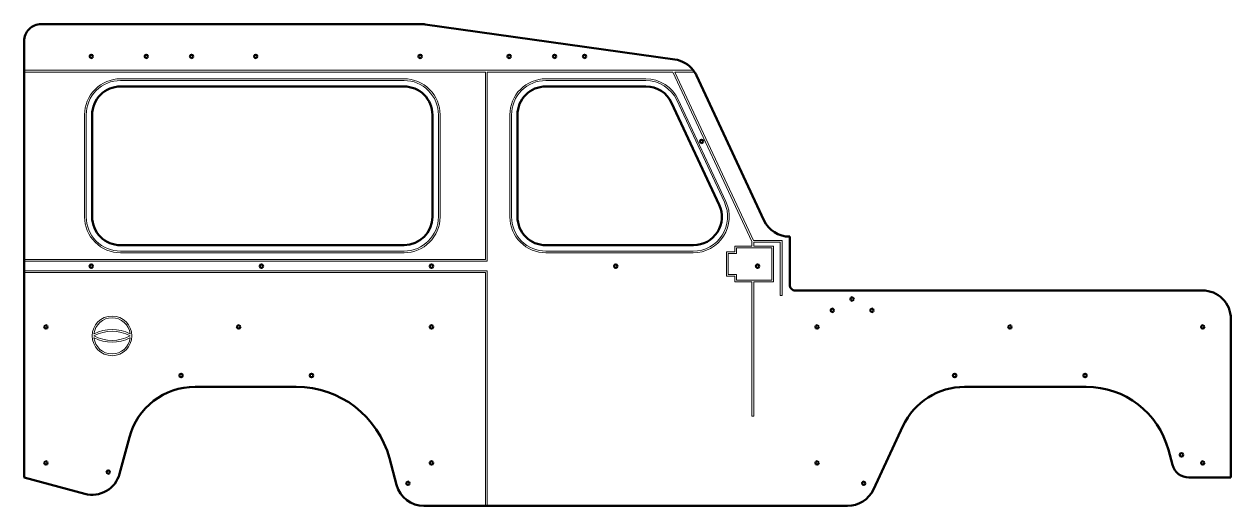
# Model space of a CAD drawing. Header units: millimetres. Extents: x -4457 to 5436, y 521 to 6420.
# Drawn here: x -2175 to -47, y 5539 to 6389 of the extents above; entities that cross this region are included whole.
import ezdxf

# ---------------------------------------------------------------- set-up
doc = ezdxf.new("R2010")
doc.units = ezdxf.units.MM
doc.header["$MEASUREMENT"] = 0
doc.layers.add('layer 1', color=7, linetype='Continuous')
doc.layers.add('layer 2', color=7, linetype='Continuous')

msp = doc.modelspace()

# ---------------------------------------------------------------- linework, layer by layer
at = {"layer": 'layer 1', "lineweight": 50}
for points, knots in [([(-2144.77, 6389.0334), (-2152.7265, 6389.0334), (-2160.3572, 6385.8727), (-2165.9833, 6380.2466), (-2165.9833, 6380.2466), (-2171.6093, 6374.6205), (-2174.77, 6366.9899), (-2174.77, 6359.0334)], [0, 0, 0, 0, 0.333333333, 0.333333333, 0.333333333, 0.333333333, 1, 1, 1, 1]), ([(-2053.4113, 6332.0334), (-2053.4113, 6333.6903), (-2054.7544, 6335.0334), (-2056.4113, 6335.0334), (-2056.4113, 6335.0334), (-2058.0682, 6335.0334), (-2059.4113, 6333.6903), (-2059.4113, 6332.0334), (-2059.4113, 6332.0334), (-2059.4113, 6330.3766), (-2058.0682, 6329.0334), (-2056.4113, 6329.0334), (-2056.4113, 6329.0334), (-2054.7545, 6329.0334), (-2053.4113, 6330.3766), (-2053.4113, 6332.0334)], [0, 0, 0, 0, 0.2, 0.2, 0.2, 0.2, 0.4, 0.4, 0.4, 0.4, 0.6, 0.6, 0.6, 0.6, 1, 1, 1, 1]), ([(-1956.4113, 6332.0334), (-1956.4113, 6333.6903), (-1957.7544, 6335.0334), (-1959.4113, 6335.0334), (-1959.4113, 6335.0334), (-1961.0682, 6335.0334), (-1962.4113, 6333.6903), (-1962.4113, 6332.0334), (-1962.4113, 6332.0334), (-1962.4113, 6330.3766), (-1961.0682, 6329.0334), (-1959.4113, 6329.0334), (-1959.4113, 6329.0334), (-1957.7545, 6329.0334), (-1956.4113, 6330.3766), (-1956.4113, 6332.0334)], [0, 0, 0, 0, 0.2, 0.2, 0.2, 0.2, 0.4, 0.4, 0.4, 0.4, 0.6, 0.6, 0.6, 0.6, 1, 1, 1, 1]), ([(-1876.4113, 6332.0334), (-1876.4113, 6333.6903), (-1877.7544, 6335.0334), (-1879.4113, 6335.0334), (-1879.4113, 6335.0334), (-1881.0682, 6335.0334), (-1882.4113, 6333.6903), (-1882.4113, 6332.0334), (-1882.4113, 6332.0334), (-1882.4113, 6330.3766), (-1881.0682, 6329.0334), (-1879.4113, 6329.0334), (-1879.4113, 6329.0334), (-1877.7545, 6329.0334), (-1876.4113, 6330.3766), (-1876.4113, 6332.0334)], [0, 0, 0, 0, 0.2, 0.2, 0.2, 0.2, 0.4, 0.4, 0.4, 0.4, 0.6, 0.6, 0.6, 0.6, 1, 1, 1, 1]), ([(-1763.4113, 6332.0334), (-1763.4113, 6333.6903), (-1764.7544, 6335.0334), (-1766.4113, 6335.0334), (-1766.4113, 6335.0334), (-1768.0682, 6335.0334), (-1769.4113, 6333.6903), (-1769.4113, 6332.0334), (-1769.4113, 6332.0334), (-1769.4113, 6330.3766), (-1768.0682, 6329.0334), (-1766.4113, 6329.0334), (-1766.4113, 6329.0334), (-1764.7545, 6329.0334), (-1763.4113, 6330.3766), (-1763.4113, 6332.0334)], [0, 0, 0, 0, 0.2, 0.2, 0.2, 0.2, 0.4, 0.4, 0.4, 0.4, 0.6, 0.6, 0.6, 0.6, 1, 1, 1, 1]), ([(-1473.4113, 6332.0334), (-1473.4113, 6333.6903), (-1474.7544, 6335.0334), (-1476.4113, 6335.0334), (-1476.4113, 6335.0334), (-1478.0682, 6335.0334), (-1479.4113, 6333.6903), (-1479.4113, 6332.0334), (-1479.4113, 6332.0334), (-1479.4113, 6330.3766), (-1478.0682, 6329.0334), (-1476.4113, 6329.0334), (-1476.4113, 6329.0334), (-1474.7545, 6329.0334), (-1473.4113, 6330.3766), (-1473.4113, 6332.0334)], [0, 0, 0, 0, 0.2, 0.2, 0.2, 0.2, 0.4, 0.4, 0.4, 0.4, 0.6, 0.6, 0.6, 0.6, 1, 1, 1, 1]), ([(-1316.4113, 6332.0334), (-1316.4113, 6333.6903), (-1317.7544, 6335.0334), (-1319.4113, 6335.0334), (-1319.4113, 6335.0334), (-1321.0682, 6335.0334), (-1322.4113, 6333.6903), (-1322.4113, 6332.0334), (-1322.4113, 6332.0334), (-1322.4113, 6330.3766), (-1321.0682, 6329.0334), (-1319.4113, 6329.0334), (-1319.4113, 6329.0334), (-1317.7545, 6329.0334), (-1316.4113, 6330.3766), (-1316.4113, 6332.0334)], [0, 0, 0, 0, 0.2, 0.2, 0.2, 0.2, 0.4, 0.4, 0.4, 0.4, 0.6, 0.6, 0.6, 0.6, 1, 1, 1, 1]), ([(-1236.4113, 6332.0334), (-1236.4113, 6333.6903), (-1237.7544, 6335.0334), (-1239.4113, 6335.0334), (-1239.4113, 6335.0334), (-1241.0682, 6335.0334), (-1242.4113, 6333.6903), (-1242.4113, 6332.0334), (-1242.4113, 6332.0334), (-1242.4113, 6330.3766), (-1241.0682, 6329.0334), (-1239.4113, 6329.0334), (-1239.4113, 6329.0334), (-1237.7545, 6329.0334), (-1236.4113, 6330.3766), (-1236.4113, 6332.0334)], [0, 0, 0, 0, 0.2, 0.2, 0.2, 0.2, 0.4, 0.4, 0.4, 0.4, 0.6, 0.6, 0.6, 0.6, 1, 1, 1, 1]), ([(-1183.4113, 6332.0334), (-1183.4113, 6333.6903), (-1184.7544, 6335.0334), (-1186.4113, 6335.0334), (-1186.4113, 6335.0334), (-1188.0682, 6335.0334), (-1189.4113, 6333.6903), (-1189.4113, 6332.0334), (-1189.4113, 6332.0334), (-1189.4113, 6330.3766), (-1188.0682, 6329.0334), (-1186.4113, 6329.0334), (-1186.4113, 6329.0334), (-1184.7545, 6329.0334), (-1183.4113, 6330.3766), (-1183.4113, 6332.0334)], [0, 0, 0, 0, 0.2, 0.2, 0.2, 0.2, 0.4, 0.4, 0.4, 0.4, 0.6, 0.6, 0.6, 0.6, 1, 1, 1, 1]), ([(-2004.77, 6279.0334), (-2018.0309, 6279.0334), (-2030.7486, 6273.7656), (-2040.1254, 6264.3888), (-2040.1254, 6264.3888), (-2049.5022, 6255.0119), (-2054.77, 6242.2942), (-2054.77, 6229.0334)], [0, 0, 0, 0, 0.333333333, 0.333333333, 0.333333333, 0.333333333, 1, 1, 1, 1]), ([(-1454.77, 6229.0334), (-1454.77, 6242.2942), (-1460.0379, 6255.0119), (-1469.4147, 6264.3888), (-1469.4147, 6264.3888), (-1478.7915, 6273.7656), (-1491.5092, 6279.0334), (-1504.77, 6279.0334)], [0, 0, 0, 0, 0.333333333, 0.333333333, 0.333333333, 0.333333333, 1, 1, 1, 1]), ([(-1254.77, 6279.0334), (-1268.0309, 6279.0334), (-1280.7486, 6273.7656), (-1290.1254, 6264.3888), (-1290.1254, 6264.3888), (-1299.5022, 6255.0119), (-1304.77, 6242.2942), (-1304.77, 6229.0334)], [0, 0, 0, 0, 0.333333333, 0.333333333, 0.333333333, 0.333333333, 1, 1, 1, 1]), ([(-977.1155, 6182.0334), (-977.1155, 6183.6903), (-978.4587, 6185.0334), (-980.1155, 6185.0334), (-980.1155, 6185.0334), (-981.7724, 6185.0334), (-983.1155, 6183.6903), (-983.1155, 6182.0334), (-983.1155, 6182.0334), (-983.1155, 6180.3766), (-981.7724, 6179.0334), (-980.1155, 6179.0334), (-980.1155, 6179.0334), (-978.4587, 6179.0334), (-977.1155, 6180.3766), (-977.1155, 6182.0334)], [0, 0, 0, 0, 0.2, 0.2, 0.2, 0.2, 0.4, 0.4, 0.4, 0.4, 0.6, 0.6, 0.6, 0.6, 1, 1, 1, 1]), ([(-994.3159, 5999.0334), (-977.2299, 5999.0334), (-961.3268, 6007.7581), (-952.1464, 6022.1683), (-952.1464, 6022.1683), (-942.966, 6036.5785), (-941.7796, 6054.6788), (-949.0004, 6070.1641)], [0, 0, 0, 0, 0.333333333, 0.333333333, 0.333333333, 0.333333333, 1, 1, 1, 1]), ([(-2054.77, 6049.0334), (-2054.77, 6035.7726), (-2049.5022, 6023.0549), (-2040.1254, 6013.6781), (-2040.1254, 6013.6781), (-2030.7486, 6004.3013), (-2018.0309, 5999.0334), (-2004.77, 5999.0334)], [0, 0, 0, 0, 0.333333333, 0.333333333, 0.333333333, 0.333333333, 1, 1, 1, 1]), ([(-1304.77, 6049.0334), (-1304.77, 6035.7726), (-1299.5022, 6023.0549), (-1290.1254, 6013.6781), (-1290.1254, 6013.6781), (-1280.7486, 6004.3013), (-1268.0309, 5999.0334), (-1254.77, 5999.0334)], [0, 0, 0, 0, 0.333333333, 0.333333333, 0.333333333, 0.333333333, 1, 1, 1, 1]), ([(-2053.4113, 5962.0334), (-2053.4113, 5963.6903), (-2054.7544, 5965.0334), (-2056.4113, 5965.0334), (-2056.4113, 5965.0334), (-2058.0682, 5965.0334), (-2059.4113, 5963.6903), (-2059.4113, 5962.0334), (-2059.4113, 5962.0334), (-2059.4113, 5960.3766), (-2058.0682, 5959.0334), (-2056.4113, 5959.0334), (-2056.4113, 5959.0334), (-2054.7545, 5959.0334), (-2053.4113, 5960.3766), (-2053.4113, 5962.0334)], [0, 0, 0, 0, 0.2, 0.2, 0.2, 0.2, 0.4, 0.4, 0.4, 0.4, 0.6, 0.6, 0.6, 0.6, 1, 1, 1, 1]), ([(-1753.4113, 5962.0334), (-1753.4113, 5963.6903), (-1754.7544, 5965.0334), (-1756.4113, 5965.0334), (-1756.4113, 5965.0334), (-1758.0682, 5965.0334), (-1759.4113, 5963.6903), (-1759.4113, 5962.0334), (-1759.4113, 5962.0334), (-1759.4113, 5960.3766), (-1758.0682, 5959.0334), (-1756.4113, 5959.0334), (-1756.4113, 5959.0334), (-1754.7545, 5959.0334), (-1753.4113, 5960.3766), (-1753.4113, 5962.0334)], [0, 0, 0, 0, 0.2, 0.2, 0.2, 0.2, 0.4, 0.4, 0.4, 0.4, 0.6, 0.6, 0.6, 0.6, 1, 1, 1, 1]), ([(-1453.4113, 5962.0334), (-1453.4113, 5963.6903), (-1454.7544, 5965.0334), (-1456.4113, 5965.0334), (-1456.4113, 5965.0334), (-1458.0682, 5965.0334), (-1459.4113, 5963.6903), (-1459.4113, 5962.0334), (-1459.4113, 5962.0334), (-1459.4113, 5960.3766), (-1458.0682, 5959.0334), (-1456.4113, 5959.0334), (-1456.4113, 5959.0334), (-1454.7545, 5959.0334), (-1453.4113, 5960.3766), (-1453.4113, 5962.0334)], [0, 0, 0, 0, 0.2, 0.2, 0.2, 0.2, 0.4, 0.4, 0.4, 0.4, 0.6, 0.6, 0.6, 0.6, 1, 1, 1, 1]), ([(-1128.4113, 5962.0334), (-1128.4113, 5963.6903), (-1129.7544, 5965.0334), (-1131.4113, 5965.0334), (-1131.4113, 5965.0334), (-1133.0682, 5965.0334), (-1134.4113, 5963.6903), (-1134.4113, 5962.0334), (-1134.4113, 5962.0334), (-1134.4113, 5960.3766), (-1133.0682, 5959.0334), (-1131.4113, 5959.0334), (-1131.4113, 5959.0334), (-1129.7545, 5959.0334), (-1128.4113, 5960.3766), (-1128.4113, 5962.0334)], [0, 0, 0, 0, 0.2, 0.2, 0.2, 0.2, 0.4, 0.4, 0.4, 0.4, 0.6, 0.6, 0.6, 0.6, 1, 1, 1, 1]), ([(-878.4113, 5962.0334), (-878.4113, 5963.6903), (-879.7544, 5965.0334), (-881.4113, 5965.0334), (-881.4113, 5965.0334), (-883.0682, 5965.0334), (-884.4113, 5963.6903), (-884.4113, 5962.0334), (-884.4113, 5962.0334), (-884.4113, 5960.3766), (-883.0682, 5959.0334), (-881.4113, 5959.0334), (-881.4113, 5959.0334), (-879.7545, 5959.0334), (-878.4113, 5960.3766), (-878.4113, 5962.0334)], [0, 0, 0, 0, 0.2, 0.2, 0.2, 0.2, 0.4, 0.4, 0.4, 0.4, 0.6, 0.6, 0.6, 0.6, 1, 1, 1, 1]), ([(-824.77, 5929.0334), (-824.77, 5926.3813), (-823.7165, 5923.8377), (-821.8411, 5921.9624), (-821.8411, 5921.9624), (-819.9658, 5920.087), (-817.4222, 5919.0334), (-814.77, 5919.0334)], [0, 0, 0, 0, 0.333333333, 0.333333333, 0.333333333, 0.333333333, 1, 1, 1, 1]), ([(-46.77, 5869.0334), (-46.77, 5882.2942), (-52.0379, 5895.0119), (-61.4147, 5904.3888), (-61.4147, 5904.3888), (-70.7915, 5913.7656), (-83.5092, 5919.0334), (-96.77, 5919.0334)], [0, 0, 0, 0, 0.333333333, 0.333333333, 0.333333333, 0.333333333, 1, 1, 1, 1]), ([(-711.77, 5904.0334), (-711.77, 5905.6903), (-713.1132, 5907.0334), (-714.77, 5907.0334), (-714.77, 5907.0334), (-716.4269, 5907.0334), (-717.77, 5905.6903), (-717.77, 5904.0334), (-717.77, 5904.0334), (-717.7701, 5902.3766), (-716.4269, 5901.0334), (-714.7701, 5901.0334), (-714.7701, 5901.0334), (-713.1132, 5901.0334), (-711.7701, 5902.3766), (-711.77, 5904.0334)], [0, 0, 0, 0, 0.2, 0.2, 0.2, 0.2, 0.4, 0.4, 0.4, 0.4, 0.6, 0.6, 0.6, 0.6, 1, 1, 1, 1]), ([(-746.77, 5884.0334), (-746.77, 5885.6903), (-748.1132, 5887.0334), (-749.77, 5887.0334), (-749.77, 5887.0334), (-751.4269, 5887.0334), (-752.77, 5885.6903), (-752.77, 5884.0334), (-752.77, 5884.0334), (-752.7701, 5882.3766), (-751.4269, 5881.0334), (-749.7701, 5881.0334), (-749.7701, 5881.0334), (-748.1132, 5881.0334), (-746.7701, 5882.3766), (-746.77, 5884.0334)], [0, 0, 0, 0, 0.2, 0.2, 0.2, 0.2, 0.4, 0.4, 0.4, 0.4, 0.6, 0.6, 0.6, 0.6, 1, 1, 1, 1]), ([(-676.77, 5884.0334), (-676.77, 5885.6903), (-678.1132, 5887.0334), (-679.77, 5887.0334), (-679.77, 5887.0334), (-681.4269, 5887.0334), (-682.77, 5885.6903), (-682.77, 5884.0334), (-682.77, 5884.0334), (-682.7701, 5882.3766), (-681.4269, 5881.0334), (-679.7701, 5881.0334), (-679.7701, 5881.0334), (-678.1132, 5881.0334), (-676.7701, 5882.3766), (-676.77, 5884.0334)], [0, 0, 0, 0, 0.2, 0.2, 0.2, 0.2, 0.4, 0.4, 0.4, 0.4, 0.6, 0.6, 0.6, 0.6, 1, 1, 1, 1]), ([(-2133.4113, 5854.7957), (-2133.4113, 5856.4526), (-2134.7544, 5857.7957), (-2136.4113, 5857.7957), (-2136.4113, 5857.7957), (-2138.0682, 5857.7957), (-2139.4113, 5856.4526), (-2139.4113, 5854.7957), (-2139.4113, 5854.7957), (-2139.4113, 5853.1389), (-2138.0682, 5851.7957), (-2136.4113, 5851.7957), (-2136.4113, 5851.7957), (-2134.7545, 5851.7957), (-2133.4113, 5853.1388), (-2133.4113, 5854.7957)], [0, 0, 0, 0, 0.2, 0.2, 0.2, 0.2, 0.4, 0.4, 0.4, 0.4, 0.6, 0.6, 0.6, 0.6, 1, 1, 1, 1]), ([(-1793.4113, 5854.7957), (-1793.4113, 5856.4526), (-1794.7544, 5857.7957), (-1796.4113, 5857.7957), (-1796.4113, 5857.7957), (-1798.0682, 5857.7957), (-1799.4113, 5856.4526), (-1799.4113, 5854.7957), (-1799.4113, 5854.7957), (-1799.4113, 5853.1389), (-1798.0682, 5851.7957), (-1796.4113, 5851.7957), (-1796.4113, 5851.7957), (-1794.7545, 5851.7957), (-1793.4113, 5853.1388), (-1793.4113, 5854.7957)], [0, 0, 0, 0, 0.2, 0.2, 0.2, 0.2, 0.4, 0.4, 0.4, 0.4, 0.6, 0.6, 0.6, 0.6, 1, 1, 1, 1]), ([(-1453.4113, 5854.7957), (-1453.4113, 5856.4526), (-1454.7544, 5857.7957), (-1456.4113, 5857.7957), (-1456.4113, 5857.7957), (-1458.0682, 5857.7957), (-1459.4113, 5856.4526), (-1459.4113, 5854.7957), (-1459.4113, 5854.7957), (-1459.4113, 5853.1389), (-1458.0682, 5851.7957), (-1456.4113, 5851.7957), (-1456.4113, 5851.7957), (-1454.7545, 5851.7957), (-1453.4113, 5853.1388), (-1453.4113, 5854.7957)], [0, 0, 0, 0, 0.2, 0.2, 0.2, 0.2, 0.4, 0.4, 0.4, 0.4, 0.6, 0.6, 0.6, 0.6, 1, 1, 1, 1]), ([(-773.4113, 5854.7957), (-773.4113, 5856.4526), (-774.7544, 5857.7957), (-776.4113, 5857.7957), (-776.4113, 5857.7957), (-778.0682, 5857.7957), (-779.4113, 5856.4526), (-779.4113, 5854.7957), (-779.4113, 5854.7957), (-779.4113, 5853.1389), (-778.0682, 5851.7957), (-776.4113, 5851.7957), (-776.4113, 5851.7957), (-774.7545, 5851.7957), (-773.4113, 5853.1388), (-773.4113, 5854.7957)], [0, 0, 0, 0, 0.2, 0.2, 0.2, 0.2, 0.4, 0.4, 0.4, 0.4, 0.6, 0.6, 0.6, 0.6, 1, 1, 1, 1]), ([(-433.4113, 5854.7957), (-433.4113, 5856.4526), (-434.7544, 5857.7957), (-436.4113, 5857.7957), (-436.4113, 5857.7957), (-438.0682, 5857.7957), (-439.4113, 5856.4526), (-439.4113, 5854.7957), (-439.4113, 5854.7957), (-439.4113, 5853.1389), (-438.0682, 5851.7957), (-436.4113, 5851.7957), (-436.4113, 5851.7957), (-434.7545, 5851.7957), (-433.4113, 5853.1388), (-433.4113, 5854.7957)], [0, 0, 0, 0, 0.2, 0.2, 0.2, 0.2, 0.4, 0.4, 0.4, 0.4, 0.6, 0.6, 0.6, 0.6, 1, 1, 1, 1]), ([(-93.4113, 5854.7957), (-93.4113, 5856.4526), (-94.7544, 5857.7957), (-96.4113, 5857.7957), (-96.4113, 5857.7957), (-98.0682, 5857.7957), (-99.4113, 5856.4526), (-99.4113, 5854.7957), (-99.4113, 5854.7957), (-99.4113, 5853.1389), (-98.0682, 5851.7957), (-96.4113, 5851.7957), (-96.4113, 5851.7957), (-94.7545, 5851.7957), (-93.4113, 5853.1388), (-93.4113, 5854.7957)], [0, 0, 0, 0, 0.2, 0.2, 0.2, 0.2, 0.4, 0.4, 0.4, 0.4, 0.6, 0.6, 0.6, 0.6, 1, 1, 1, 1]), ([(-1895.0676, 5769.0334), (-1895.0676, 5770.6903), (-1896.4107, 5772.0334), (-1898.0676, 5772.0334), (-1898.0676, 5772.0334), (-1899.7244, 5772.0334), (-1901.0676, 5770.6903), (-1901.0676, 5769.0334), (-1901.0676, 5769.0334), (-1901.0676, 5767.3766), (-1899.7244, 5766.0334), (-1898.0676, 5766.0334), (-1898.0676, 5766.0334), (-1896.4107, 5766.0334), (-1895.0676, 5767.3766), (-1895.0676, 5769.0334)], [0, 0, 0, 0, 0.2, 0.2, 0.2, 0.2, 0.4, 0.4, 0.4, 0.4, 0.6, 0.6, 0.6, 0.6, 1, 1, 1, 1]), ([(-1665.0676, 5769.0334), (-1665.0676, 5770.6903), (-1666.4107, 5772.0334), (-1668.0676, 5772.0334), (-1668.0676, 5772.0334), (-1669.7244, 5772.0334), (-1671.0676, 5770.6903), (-1671.0676, 5769.0334), (-1671.0676, 5769.0334), (-1671.0676, 5767.3766), (-1669.7244, 5766.0334), (-1668.0676, 5766.0334), (-1668.0676, 5766.0334), (-1666.4107, 5766.0334), (-1665.0676, 5767.3766), (-1665.0676, 5769.0334)], [0, 0, 0, 0, 0.2, 0.2, 0.2, 0.2, 0.4, 0.4, 0.4, 0.4, 0.6, 0.6, 0.6, 0.6, 1, 1, 1, 1]), ([(-530.8023, 5769.0334), (-530.8023, 5770.6903), (-532.1454, 5772.0334), (-533.8023, 5772.0334), (-533.8023, 5772.0334), (-535.4591, 5772.0334), (-536.8023, 5770.6903), (-536.8023, 5769.0334), (-536.8023, 5769.0334), (-536.8023, 5767.3766), (-535.4592, 5766.0334), (-533.8023, 5766.0334), (-533.8023, 5766.0334), (-532.1455, 5766.0334), (-530.8023, 5767.3766), (-530.8023, 5769.0334)], [0, 0, 0, 0, 0.2, 0.2, 0.2, 0.2, 0.4, 0.4, 0.4, 0.4, 0.6, 0.6, 0.6, 0.6, 1, 1, 1, 1]), ([(-300.8023, 5769.0334), (-300.8023, 5770.6903), (-302.1454, 5772.0334), (-303.8023, 5772.0334), (-303.8023, 5772.0334), (-305.4591, 5772.0334), (-306.8023, 5770.6903), (-306.8023, 5769.0334), (-306.8023, 5769.0334), (-306.8023, 5767.3766), (-305.4592, 5766.0334), (-303.8023, 5766.0334), (-303.8023, 5766.0334), (-302.1455, 5766.0334), (-300.8023, 5767.3766), (-300.8023, 5769.0334)], [0, 0, 0, 0, 0.2, 0.2, 0.2, 0.2, 0.4, 0.4, 0.4, 0.4, 0.6, 0.6, 0.6, 0.6, 1, 1, 1, 1]), ([(-130.8023, 5629.0334), (-130.8023, 5630.6903), (-132.1454, 5632.0334), (-133.8023, 5632.0334), (-133.8023, 5632.0334), (-135.4591, 5632.0334), (-136.8023, 5630.6903), (-136.8023, 5629.0334), (-136.8023, 5629.0334), (-136.8023, 5627.3766), (-135.4592, 5626.0334), (-133.8023, 5626.0334), (-133.8023, 5626.0334), (-132.1455, 5626.0334), (-130.8023, 5627.3766), (-130.8023, 5629.0334)], [0, 0, 0, 0, 0.2, 0.2, 0.2, 0.2, 0.4, 0.4, 0.4, 0.4, 0.6, 0.6, 0.6, 0.6, 1, 1, 1, 1]), ([(-2133.4113, 5614.7957), (-2133.4113, 5616.4526), (-2134.7544, 5617.7957), (-2136.4113, 5617.7957), (-2136.4113, 5617.7957), (-2138.0682, 5617.7957), (-2139.4113, 5616.4526), (-2139.4113, 5614.7957), (-2139.4113, 5614.7957), (-2139.4113, 5613.1389), (-2138.0682, 5611.7957), (-2136.4113, 5611.7957), (-2136.4113, 5611.7957), (-2134.7545, 5611.7957), (-2133.4113, 5613.1388), (-2133.4113, 5614.7957)], [0, 0, 0, 0, 0.2, 0.2, 0.2, 0.2, 0.4, 0.4, 0.4, 0.4, 0.6, 0.6, 0.6, 0.6, 1, 1, 1, 1]), ([(-2023.3668, 5598.7346), (-2023.3668, 5600.3915), (-2024.7099, 5601.7346), (-2026.3668, 5601.7346), (-2026.3668, 5601.7346), (-2028.0236, 5601.7346), (-2029.3668, 5600.3915), (-2029.3668, 5598.7346), (-2029.3668, 5598.7346), (-2029.3668, 5597.0778), (-2028.0237, 5595.7346), (-2026.3668, 5595.7346), (-2026.3668, 5595.7346), (-2024.7099, 5595.7346), (-2023.3668, 5597.0778), (-2023.3668, 5598.7346)], [0, 0, 0, 0, 0.2, 0.2, 0.2, 0.2, 0.4, 0.4, 0.4, 0.4, 0.6, 0.6, 0.6, 0.6, 1, 1, 1, 1]), ([(-1453.4113, 5614.7957), (-1453.4113, 5616.4526), (-1454.7544, 5617.7957), (-1456.4113, 5617.7957), (-1456.4113, 5617.7957), (-1458.0682, 5617.7957), (-1459.4113, 5616.4526), (-1459.4113, 5614.7957), (-1459.4113, 5614.7957), (-1459.4113, 5613.1389), (-1458.0682, 5611.7957), (-1456.4113, 5611.7957), (-1456.4113, 5611.7957), (-1454.7545, 5611.7957), (-1453.4113, 5613.1388), (-1453.4113, 5614.7957)], [0, 0, 0, 0, 0.2, 0.2, 0.2, 0.2, 0.4, 0.4, 0.4, 0.4, 0.6, 0.6, 0.6, 0.6, 1, 1, 1, 1]), ([(-773.4113, 5614.7957), (-773.4113, 5616.4526), (-774.7544, 5617.7957), (-776.4113, 5617.7957), (-776.4113, 5617.7957), (-778.0682, 5617.7957), (-779.4113, 5616.4526), (-779.4113, 5614.7957), (-779.4113, 5614.7957), (-779.4113, 5613.1389), (-778.0682, 5611.7957), (-776.4113, 5611.7957), (-776.4113, 5611.7957), (-774.7545, 5611.7957), (-773.4113, 5613.1388), (-773.4113, 5614.7957)], [0, 0, 0, 0, 0.2, 0.2, 0.2, 0.2, 0.4, 0.4, 0.4, 0.4, 0.6, 0.6, 0.6, 0.6, 1, 1, 1, 1]), ([(-93.4113, 5614.7957), (-93.4113, 5616.4526), (-94.7544, 5617.7957), (-96.4113, 5617.7957), (-96.4113, 5617.7957), (-98.0682, 5617.7957), (-99.4113, 5616.4526), (-99.4113, 5614.7957), (-99.4113, 5614.7957), (-99.4113, 5613.1389), (-98.0682, 5611.7957), (-96.4113, 5611.7957), (-96.4113, 5611.7957), (-94.7545, 5611.7957), (-93.4113, 5613.1388), (-93.4113, 5614.7957)], [0, 0, 0, 0, 0.2, 0.2, 0.2, 0.2, 0.4, 0.4, 0.4, 0.4, 0.6, 0.6, 0.6, 0.6, 1, 1, 1, 1]), ([(-2067.711, 5560.347), (-2054.902, 5556.9149), (-2041.2543, 5558.7116), (-2029.77, 5565.3421), (-2029.77, 5565.3421), (-2018.2858, 5571.9725), (-2009.9059, 5582.8934), (-2006.4738, 5595.7024)], [0, 0, 0, 0, 0.333333333, 0.333333333, 0.333333333, 0.333333333, 1, 1, 1, 1]), ([(-1495.0676, 5579.0334), (-1495.0676, 5580.6903), (-1496.4107, 5582.0334), (-1498.0676, 5582.0334), (-1498.0676, 5582.0334), (-1499.7244, 5582.0334), (-1501.0676, 5580.6903), (-1501.0676, 5579.0334), (-1501.0676, 5579.0334), (-1501.0676, 5577.3766), (-1499.7244, 5576.0334), (-1498.0676, 5576.0334), (-1498.0676, 5576.0334), (-1496.4107, 5576.0334), (-1495.0676, 5577.3766), (-1495.0676, 5579.0334)], [0, 0, 0, 0, 0.2, 0.2, 0.2, 0.2, 0.4, 0.4, 0.4, 0.4, 0.6, 0.6, 0.6, 0.6, 1, 1, 1, 1]), ([(-691.1099, 5579.0334), (-691.1099, 5580.6903), (-692.4531, 5582.0334), (-694.1099, 5582.0334), (-694.1099, 5582.0334), (-695.7668, 5582.0334), (-697.1099, 5580.6903), (-697.1099, 5579.0334), (-697.1099, 5579.0334), (-697.1099, 5577.3766), (-695.7668, 5576.0334), (-694.1099, 5576.0334), (-694.1099, 5576.0334), (-692.4531, 5576.0334), (-691.1099, 5577.3766), (-691.1099, 5579.0334)], [0, 0, 0, 0, 0.2, 0.2, 0.2, 0.2, 0.4, 0.4, 0.4, 0.4, 0.6, 0.6, 0.6, 0.6, 1, 1, 1, 1])]:
    msp.add_open_spline(points, degree=3, knots=knots, dxfattribs=at)
for points in [[(-1474.77, 6389.0334), (-1474.77, 6389.0334), (-2144.77, 6389.0334), (-2144.77, 6389.0334)], [(-1467.8114, 6388.5468), (-1470.1168, 6388.8708), (-1472.442, 6389.0334), (-1474.77, 6389.0334)], [(-1027.5298, 6326.6693), (-1027.5298, 6326.6693), (-1467.8114, 6388.5468), (-1467.8114, 6388.5468)], [(-2174.77, 6359.0334), (-2174.77, 6359.0334), (-2174.77, 6307.5334), (-2174.77, 6307.5334)], [(-994.7744, 6307.5334), (-1002.7553, 6317.9672), (-1014.5216, 6324.8411), (-1027.5298, 6326.6693)], [(-2174.77, 6304.5334), (-2174.77, 6304.5334), (-2174.77, 6307.5334), (-2174.77, 6307.5334)], [(-2174.77, 6304.5334), (-2174.77, 6304.5334), (-2174.77, 5973.5334), (-2174.77, 5973.5334)], [(-992.6499, 6304.5334), (-993.321, 6305.5591), (-994.0297, 6306.5598), (-994.7744, 6307.5334)], [(-989.1731, 6298.2868), (-990.1815, 6300.4493), (-991.3434, 6302.5368), (-992.6499, 6304.5334)], [(-2004.77, 6279.0334), (-2004.77, 6279.0334), (-1504.77, 6279.0334), (-1504.77, 6279.0334)], [(-1254.77, 6279.0334), (-1254.77, 6279.0334), (-1078.2513, 6279.0334), (-1078.2513, 6279.0334)], [(-1032.9359, 6250.1643), (-1041.148, 6267.7753), (-1058.8197, 6279.0334), (-1078.2513, 6279.0334)], [(-870.0854, 6042.9025), (-870.0854, 6042.9025), (-989.1731, 6298.2868), (-989.1731, 6298.2868)], [(-1032.9359, 6250.1643), (-1032.9359, 6250.1643), (-949.0005, 6070.1643), (-949.0005, 6070.1643)], [(-2054.77, 6049.0334), (-2054.77, 6049.0334), (-2054.77, 6229.0334), (-2054.77, 6229.0334)], [(-1454.77, 6229.0334), (-1454.77, 6229.0334), (-1454.77, 6049.0334), (-1454.77, 6049.0334)], [(-1304.77, 6049.0334), (-1304.77, 6049.0334), (-1304.77, 6229.0334), (-1304.77, 6229.0334)], [(-1504.77, 5999.0334), (-1477.1559, 5999.0334), (-1454.7702, 6021.419), (-1454.77, 6049.0332)], [(-870.0854, 6042.9025), (-861.8733, 6025.2915), (-844.2016, 6014.0334), (-824.77, 6014.0334)], [(-824.77, 5929.0334), (-824.77, 5929.0334), (-824.77, 6014.0334), (-824.77, 6014.0334)], [(-1504.77, 5999.0334), (-1504.77, 5999.0334), (-2004.77, 5999.0334), (-2004.77, 5999.0334)], [(-994.3159, 5999.0334), (-994.3159, 5999.0334), (-1254.77, 5999.0334), (-1254.77, 5999.0334)], [(-2174.77, 5970.5334), (-2174.77, 5970.5334), (-2174.77, 5973.5334), (-2174.77, 5973.5334)], [(-2174.77, 5970.5334), (-2174.77, 5970.5334), (-2174.77, 5953.5334), (-2174.77, 5953.5334)], [(-2174.77, 5950.5334), (-2174.77, 5950.5334), (-2174.77, 5953.5334), (-2174.77, 5953.5334)], [(-2174.77, 5950.5334), (-2174.77, 5950.5334), (-2174.77, 5589.0334), (-2174.77, 5589.0334)], [(-96.77, 5919.0334), (-96.77, 5919.0334), (-814.77, 5919.0334), (-814.77, 5919.0334)], [(-46.77, 5589.0334), (-46.77, 5589.0334), (-46.77, 5869.0334), (-46.77, 5869.0334)], [(-1873.3096, 5749.0334), (-1927.6223, 5749.0334), (-1975.1635, 5712.5537), (-1989.2207, 5660.0917)], [(-1873.3096, 5749.0334), (-1873.3096, 5749.0334), (-1694.77, 5749.0334), (-1694.77, 5749.0334)], [(-1530.5627, 5623.0327), (-1550.477, 5697.3539), (-1617.8271, 5749.0334), (-1694.77, 5749.0334)], [(-516.3216, 5749.0334), (-562.9574, 5749.0334), (-605.3694, 5722.014), (-625.0786, 5679.7476)], [(-516.3216, 5749.0334), (-516.3216, 5749.0334), (-301.7608, 5749.0334), (-301.7608, 5749.0334)], [(-156.8719, 5637.8563), (-174.4433, 5703.4338), (-233.8699, 5749.0334), (-301.7608, 5749.0334)], [(-677.2328, 5567.9025), (-677.2328, 5567.9025), (-625.0786, 5679.7476), (-625.0786, 5679.7476)], [(-2006.4738, 5595.7024), (-2006.4738, 5595.7024), (-1989.2207, 5660.0917), (-1989.2207, 5660.0917)], [(-1530.5627, 5623.0327), (-1530.5627, 5623.0327), (-1517.9851, 5576.0925), (-1517.9851, 5576.0925)], [(-156.8719, 5637.8563), (-156.8719, 5637.8563), (-149.7478, 5611.2689), (-149.7478, 5611.2689)], [(-149.7478, 5611.2689), (-146.2335, 5598.1533), (-134.3482, 5589.0334), (-120.77, 5589.0334)], [(-2174.77, 5589.0334), (-2174.77, 5589.0334), (-2067.711, 5560.347), (-2067.711, 5560.347)], [(-1517.9851, 5576.0925), (-1512.1279, 5554.2333), (-1492.3191, 5539.0334), (-1469.6888, 5539.0334)], [(-120.77, 5589.0334), (-120.77, 5589.0334), (-46.77, 5589.0334), (-46.77, 5589.0334)], [(-722.5482, 5539.0334), (-703.1166, 5539.0334), (-685.4449, 5550.2915), (-677.2328, 5567.9025)], [(-1469.6888, 5539.0334), (-1469.6888, 5539.0334), (-1361.27, 5539.0334), (-1361.27, 5539.0334)], [(-1358.27, 5539.0334), (-1358.27, 5539.0334), (-1361.27, 5539.0334), (-1361.27, 5539.0334)], [(-1358.27, 5539.0334), (-1358.27, 5539.0334), (-722.5482, 5539.0334), (-722.5482, 5539.0334)]]:
    msp.add_open_spline(points, degree=3, dxfattribs=at)
at = {"layer": 'layer 1', "color": 240, "lineweight": 9}
msp.add_open_spline([(-992.6499, 6304.5334), (-992.6499, 6304.5334), (-1027.3078, 6304.5334), (-1027.3078, 6304.5334)], degree=3, dxfattribs=at)
at = {"layer": 'layer 2', "color": 240, "lineweight": 9}
for points in [[(-2174.77, 6307.5334), (-2174.77, 6307.5334), (-994.7744, 6307.5334), (-994.7744, 6307.5334)], [(-1361.27, 6304.5334), (-1361.27, 6304.5334), (-2174.77, 6304.5334), (-2174.77, 6304.5334)], [(-1361.27, 5973.5334), (-1361.27, 5973.5334), (-1361.27, 6304.5334), (-1361.27, 6304.5334)], [(-1030.618, 6304.5334), (-1030.618, 6304.5334), (-1358.27, 6304.5334), (-1358.27, 6304.5334)], [(-1358.27, 6304.5334), (-1358.27, 6304.5334), (-1358.27, 5970.5334), (-1358.27, 5970.5334)], [(-891.27, 6005.7009), (-891.27, 6005.7009), (-1030.618, 6304.5334), (-1030.618, 6304.5334)], [(-1027.3078, 6304.5334), (-1027.3078, 6304.5334), (-888.8144, 6007.5334), (-888.8144, 6007.5334)], [(-2004.77, 6292.5334), (-2004.77, 6292.5334), (-1504.77, 6292.5334), (-1504.77, 6292.5334)], [(-1504.77, 6289.5334), (-1504.77, 6289.5334), (-2004.77, 6289.5334), (-2004.77, 6289.5334)], [(-1254.77, 6292.5334), (-1254.77, 6292.5334), (-1078.7168, 6292.5334), (-1078.7168, 6292.5334)], [(-1078.7168, 6289.5334), (-1078.7168, 6289.5334), (-1254.77, 6289.5334), (-1254.77, 6289.5334)], [(-1021.1662, 6255.8697), (-1031.5956, 6278.2356), (-1054.0387, 6292.5334), (-1078.7168, 6292.5334)], [(-1023.8851, 6254.6018), (-1033.8218, 6275.9111), (-1055.2046, 6289.5334), (-1078.7168, 6289.5334)], [(-939.9498, 6074.6018), (-939.9498, 6074.6018), (-1023.8851, 6254.6018), (-1023.8851, 6254.6018)], [(-1021.1662, 6255.8697), (-1021.1662, 6255.8697), (-937.2308, 6075.8697), (-937.2308, 6075.8697)], [(-2068.27, 6049.0334), (-2068.27, 6049.0334), (-2068.27, 6229.0334), (-2068.27, 6229.0334)], [(-2065.27, 6229.0334), (-2065.27, 6229.0334), (-2065.27, 6049.0334), (-2065.27, 6049.0334)], [(-1444.27, 6049.0334), (-1444.27, 6049.0334), (-1444.27, 6229.0334), (-1444.27, 6229.0334)], [(-1441.27, 6229.0334), (-1441.27, 6229.0334), (-1441.27, 6049.0334), (-1441.27, 6049.0334)], [(-1318.27, 6049.0334), (-1318.27, 6049.0334), (-1318.27, 6229.0334), (-1318.27, 6229.0334)], [(-1315.27, 6229.0334), (-1315.27, 6229.0334), (-1315.27, 6049.0334), (-1315.27, 6049.0334)], [(-1504.77, 5988.5334), (-1471.3569, 5988.5334), (-1444.2702, 6015.62), (-1444.27, 6049.0331)], [(-1504.77, 5985.5334), (-1469.7001, 5985.5334), (-1441.2702, 6013.9631), (-1441.27, 6049.0331)], [(-891.27, 5997.5334), (-891.27, 5997.5334), (-891.27, 6005.7009), (-891.27, 6005.7009)], [(-888.8144, 6007.5334), (-888.8144, 6007.5334), (-838.27, 6007.5334), (-838.27, 6007.5334)], [(-888.27, 6004.5334), (-888.27, 6004.5334), (-888.27, 5997.5334), (-888.27, 5997.5334)], [(-841.27, 6004.5334), (-841.27, 6004.5334), (-888.27, 6004.5334), (-888.27, 6004.5334)], [(-841.27, 5910.3798), (-841.27, 5910.3798), (-841.27, 6004.5334), (-841.27, 6004.5334)], [(-838.27, 6007.5334), (-838.27, 6007.5334), (-838.27, 5910.3798), (-838.27, 5910.3798)], [(-2004.77, 5988.5334), (-2004.77, 5988.5334), (-1504.77, 5988.5334), (-1504.77, 5988.5334)], [(-1504.77, 5985.5334), (-1504.77, 5985.5334), (-2004.77, 5985.5334), (-2004.77, 5985.5334)], [(-1254.77, 5988.5334), (-1254.77, 5988.5334), (-994.7814, 5988.5334), (-994.7814, 5988.5334)], [(-994.7814, 5985.5334), (-994.7814, 5985.5334), (-1254.77, 5985.5334), (-1254.77, 5985.5334)], [(-936.27, 5987.5334), (-936.27, 5987.5334), (-921.27, 5987.5334), (-921.27, 5987.5334)], [(-936.27, 5944.5334), (-936.27, 5944.5334), (-936.27, 5987.5334), (-936.27, 5987.5334)], [(-918.27, 5984.5334), (-918.27, 5984.5334), (-933.27, 5984.5334), (-933.27, 5984.5334)], [(-933.27, 5984.5334), (-933.27, 5984.5334), (-933.27, 5947.5334), (-933.27, 5947.5334)], [(-921.27, 5997.5334), (-921.27, 5997.5334), (-891.27, 5997.5334), (-891.27, 5997.5334)], [(-921.27, 5987.5334), (-921.27, 5987.5334), (-921.27, 5997.5334), (-921.27, 5997.5334)], [(-856.27, 5994.5334), (-856.27, 5994.5334), (-918.27, 5994.5334), (-918.27, 5994.5334)], [(-918.27, 5994.5334), (-918.27, 5994.5334), (-918.27, 5984.5334), (-918.27, 5984.5334)], [(-888.27, 5997.5334), (-888.27, 5997.5334), (-853.27, 5997.5334), (-853.27, 5997.5334)], [(-856.27, 5937.5334), (-856.27, 5937.5334), (-856.27, 5994.5334), (-856.27, 5994.5334)], [(-853.27, 5997.5334), (-853.27, 5997.5334), (-853.27, 5934.5334), (-853.27, 5934.5334)], [(-2174.77, 5973.5334), (-2174.77, 5973.5334), (-1361.27, 5973.5334), (-1361.27, 5973.5334)], [(-1358.27, 5970.5334), (-1358.27, 5970.5334), (-2174.77, 5970.5334), (-2174.77, 5970.5334)], [(-2174.77, 5953.5334), (-2174.77, 5953.5334), (-1358.27, 5953.5334), (-1358.27, 5953.5334)], [(-1361.27, 5950.5334), (-1361.27, 5950.5334), (-2174.77, 5950.5334), (-2174.77, 5950.5334)], [(-1361.27, 5539.0334), (-1361.27, 5539.0334), (-1361.27, 5950.5334), (-1361.27, 5950.5334)], [(-1358.27, 5953.5334), (-1358.27, 5953.5334), (-1358.27, 5539.0334), (-1358.27, 5539.0334)], [(-921.27, 5944.5334), (-921.27, 5944.5334), (-936.27, 5944.5334), (-936.27, 5944.5334)], [(-933.27, 5947.5334), (-933.27, 5947.5334), (-918.27, 5947.5334), (-918.27, 5947.5334)], [(-921.27, 5934.5334), (-921.27, 5934.5334), (-921.27, 5944.5334), (-921.27, 5944.5334)], [(-918.27, 5947.5334), (-918.27, 5947.5334), (-918.27, 5937.5334), (-918.27, 5937.5334)], [(-918.27, 5937.5334), (-918.27, 5937.5334), (-856.27, 5937.5334), (-856.27, 5937.5334)], [(-891.27, 5934.5334), (-891.27, 5934.5334), (-921.27, 5934.5334), (-921.27, 5934.5334)], [(-891.27, 5697.0334), (-891.27, 5697.0334), (-891.27, 5934.5334), (-891.27, 5934.5334)], [(-853.27, 5934.5334), (-853.27, 5934.5334), (-888.27, 5934.5334), (-888.27, 5934.5334)], [(-888.27, 5934.5334), (-888.27, 5934.5334), (-888.27, 5697.0334), (-888.27, 5697.0334)], [(-838.27, 5910.3798), (-838.27, 5910.3798), (-841.27, 5910.3798), (-841.27, 5910.3798)], [(-1988.1038, 5842.6007), (-2008.0076, 5852.6968), (-2031.5325, 5852.6968), (-2051.4362, 5842.6007)], [(-1987.77, 5839.037), (-2007.7244, 5849.8847), (-2031.8157, 5849.8847), (-2051.77, 5839.037)], [(-2051.77, 5839.037), (-2031.8356, 5828.1112), (-2007.7045, 5828.1112), (-1987.77, 5839.037)], [(-2051.4362, 5842.6007), (-2051.4844, 5842.5763), (-2051.532, 5842.551), (-2051.579, 5842.5246)], [(-2051.579, 5835.5422), (-2051.5357, 5835.518), (-2051.492, 5835.4946), (-2051.4479, 5835.472)], [(-2051.4479, 5835.472), (-2031.5543, 5825.2995), (-2007.9858, 5825.2995), (-1988.0922, 5835.472)], [(-1987.9611, 5842.5246), (-1988.0081, 5842.551), (-1988.0557, 5842.5763), (-1988.1038, 5842.6007)], [(-1988.0922, 5835.472), (-1988.0481, 5835.4946), (-1988.0043, 5835.518), (-1987.9611, 5835.5422)], [(-888.27, 5697.0334), (-888.27, 5697.0334), (-891.27, 5697.0334), (-891.27, 5697.0334)]]:
    msp.add_open_spline(points, degree=3, dxfattribs=at)
for points, knots in [([(-2004.77, 6292.5334), (-2021.6113, 6292.5334), (-2037.7628, 6285.8433), (-2049.6713, 6273.9347), (-2049.6713, 6273.9347), (-2061.5799, 6262.0261), (-2068.27, 6245.8747), (-2068.27, 6229.0334)], [0, 0, 0, 0, 0.333333333, 0.333333333, 0.333333333, 0.333333333, 1, 1, 1, 1]), ([(-2004.77, 6289.5334), (-2020.8156, 6289.5334), (-2036.2041, 6283.1593), (-2047.55, 6271.8134), (-2047.55, 6271.8134), (-2058.896, 6260.4674), (-2065.27, 6245.079), (-2065.27, 6229.0334)], [0, 0, 0, 0, 0.333333333, 0.333333333, 0.333333333, 0.333333333, 1, 1, 1, 1]), ([(-1441.27, 6229.0334), (-1441.27, 6245.8747), (-1447.9602, 6262.0261), (-1459.8688, 6273.9347), (-1459.8688, 6273.9347), (-1471.7773, 6285.8433), (-1487.9288, 6292.5334), (-1504.77, 6292.5334)], [0, 0, 0, 0, 0.333333333, 0.333333333, 0.333333333, 0.333333333, 1, 1, 1, 1]), ([(-1444.27, 6229.0334), (-1444.27, 6245.079), (-1450.6441, 6260.4674), (-1461.9901, 6271.8134), (-1461.9901, 6271.8134), (-1473.336, 6283.1593), (-1488.7244, 6289.5334), (-1504.77, 6289.5334)], [0, 0, 0, 0, 0.333333333, 0.333333333, 0.333333333, 0.333333333, 1, 1, 1, 1]), ([(-1254.77, 6292.5334), (-1271.6113, 6292.5334), (-1287.7628, 6285.8433), (-1299.6713, 6273.9347), (-1299.6713, 6273.9347), (-1311.5799, 6262.0261), (-1318.27, 6245.8747), (-1318.27, 6229.0334)], [0, 0, 0, 0, 0.333333333, 0.333333333, 0.333333333, 0.333333333, 1, 1, 1, 1]), ([(-1254.77, 6289.5334), (-1270.8156, 6289.5334), (-1286.2041, 6283.1593), (-1297.55, 6271.8134), (-1297.55, 6271.8134), (-1308.896, 6260.4674), (-1315.27, 6245.079), (-1315.27, 6229.0334)], [0, 0, 0, 0, 0.333333333, 0.333333333, 0.333333333, 0.333333333, 1, 1, 1, 1]), ([(-994.7814, 5985.5334), (-973.0821, 5985.5334), (-952.8852, 5996.6138), (-941.2261, 6014.9148), (-941.2261, 6014.9148), (-929.5671, 6033.2157), (-928.0603, 6056.2031), (-937.2307, 6075.8694)], [0, 0, 0, 0, 0.333333333, 0.333333333, 0.333333333, 0.333333333, 1, 1, 1, 1]), ([(-994.7814, 5988.5334), (-974.1073, 5988.5334), (-954.8645, 5999.0903), (-943.7563, 6016.5267), (-943.7563, 6016.5267), (-932.648, 6033.963), (-931.2125, 6055.8644), (-939.9496, 6074.6015)], [0, 0, 0, 0, 0.333333333, 0.333333333, 0.333333333, 0.333333333, 1, 1, 1, 1]), ([(-2068.27, 6049.0334), (-2068.27, 6032.1922), (-2061.5799, 6016.0407), (-2049.6713, 6004.1321), (-2049.6713, 6004.1321), (-2037.7628, 5992.2236), (-2021.6113, 5985.5334), (-2004.77, 5985.5334)], [0, 0, 0, 0, 0.333333333, 0.333333333, 0.333333333, 0.333333333, 1, 1, 1, 1]), ([(-2065.27, 6049.0334), (-2065.27, 6032.9878), (-2058.896, 6017.5994), (-2047.55, 6006.2535), (-2047.55, 6006.2535), (-2036.2041, 5994.9075), (-2020.8156, 5988.5334), (-2004.77, 5988.5334)], [0, 0, 0, 0, 0.333333333, 0.333333333, 0.333333333, 0.333333333, 1, 1, 1, 1]), ([(-1318.27, 6049.0334), (-1318.27, 6032.1922), (-1311.5799, 6016.0407), (-1299.6713, 6004.1321), (-1299.6713, 6004.1321), (-1287.7628, 5992.2236), (-1271.6113, 5985.5334), (-1254.77, 5985.5334)], [0, 0, 0, 0, 0.333333333, 0.333333333, 0.333333333, 0.333333333, 1, 1, 1, 1]), ([(-1315.27, 6049.0334), (-1315.27, 6032.9878), (-1308.896, 6017.5994), (-1297.55, 6006.2535), (-1297.55, 6006.2535), (-1286.2041, 5994.9075), (-1270.8156, 5988.5334), (-1254.77, 5988.5334)], [0, 0, 0, 0, 0.333333333, 0.333333333, 0.333333333, 0.333333333, 1, 1, 1, 1]), ([(-1984.77, 5839.0334), (-1984.77, 5858.3634), (-2000.4401, 5874.0334), (-2019.77, 5874.0334), (-2019.77, 5874.0334), (-2039.0999, 5874.0334), (-2054.77, 5858.3635), (-2054.77, 5839.0335), (-2054.77, 5839.0335), (-2054.7701, 5819.7036), (-2039.1001, 5804.0335), (-2019.7702, 5804.0334), (-2019.7702, 5804.0334), (-2000.4402, 5804.0333), (-1984.7701, 5819.7033), (-1984.77, 5839.0332)], [0, 0, 0, 0, 0.2, 0.2, 0.2, 0.2, 0.4, 0.4, 0.4, 0.4, 0.6, 0.6, 0.6, 0.6, 1, 1, 1, 1]), ([(-1987.9611, 5842.5246), (-1989.7418, 5858.7492), (-2003.4481, 5871.0334), (-2019.77, 5871.0334), (-2019.77, 5871.0334), (-2036.092, 5871.0334), (-2049.7983, 5858.7492), (-2051.579, 5842.5246)], [0, 0, 0, 0, 0.333333333, 0.333333333, 0.333333333, 0.333333333, 1, 1, 1, 1]), ([(-2051.579, 5835.5422), (-2049.7983, 5819.3177), (-2036.092, 5807.0334), (-2019.77, 5807.0334), (-2019.77, 5807.0334), (-2003.4481, 5807.0334), (-1989.7418, 5819.3177), (-1987.9611, 5835.5422)], [0, 0, 0, 0, 0.333333333, 0.333333333, 0.333333333, 0.333333333, 1, 1, 1, 1])]:
    msp.add_open_spline(points, degree=3, knots=knots, dxfattribs=at)

doc.saveas('drawing.dxf')
